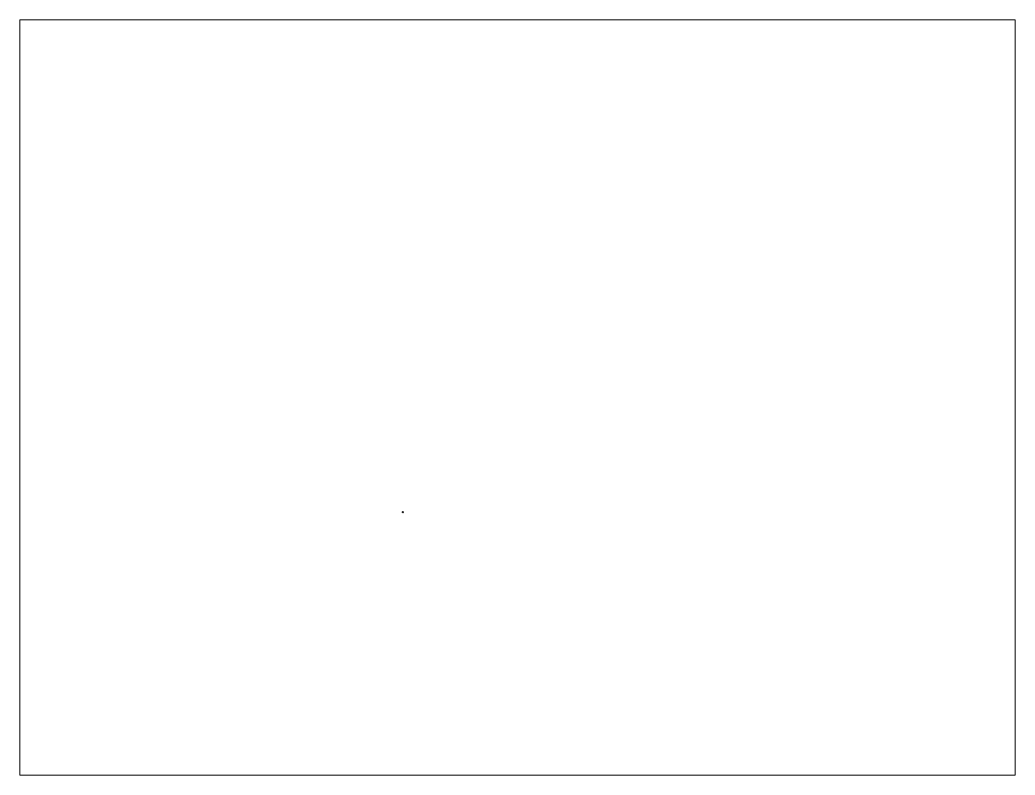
# Paper-space layout 'Layout2' of a CAD drawing. Extents: x 26 to 231, y 20 to 176.
# The model-space entities are those that its viewports show. They can reach past a viewport. Long polylines and large blocks are cut down to what shows.
import ezdxf

# ---------------------------------------------------------------- set-up
doc = ezdxf.new("R2010")
doc.units = 13
doc.layers.add('MAGNET', color=11, linetype='Continuous')

msp = doc.modelspace()

# ---------------------------------------------------------------- linework, layer by layer
at = {"layer": 'MAGNET'}
for points in [[(-471, -470), (-471.1, -470), (-471.1, -469.9), (-471.1, -469.8), (-471.1, -469.6), (-471, -469.5), (-471, -469.4), (-470.9, -469.3), (-470.8, -469.2), (-470.8, -469.1), (-470.7, -469.1), (-470.6, -469), (-470.5, -469), (-470.4, -468.9), (-470.2, -468.9), (-470.1, -468.9), (-470, -468.8), (-470, -468.9), (-470.1, -469), (-470.2, -469), (-470.3, -469), (-470.5, -469.1), (-470.6, -469.1), (-470.7, -469.2), (-470.7, -469.3), (-470.8, -469.4), (-470.9, -469.5), (-470.9, -469.6), (-471, -469.7), (-471, -469.8), (-471, -469.9), (-471, -470)], [(-470, -471.1), (-470, -471.1), (-470.1, -471.1), (-470.2, -471.1), (-470.3, -471.1), (-470.5, -471.1), (-470.6, -471), (-470.7, -470.9), (-470.8, -470.9), (-470.8, -470.8), (-470.9, -470.7), (-471, -470.6), (-471, -470.5), (-471.1, -470.4), (-471.1, -470.2), (-471.1, -470.1), (-471.1, -470), (-471, -470), (-471, -470.1), (-471, -470.2), (-471, -470.4), (-470.9, -470.5), (-470.9, -470.6), (-470.8, -470.7), (-470.7, -470.8), (-470.6, -470.8), (-470.5, -470.9), (-470.4, -471), (-470.3, -471), (-470.2, -471), (-470.1, -471), (-470, -471.1)], [(-470, -468.9), (-470, -468.8), (-469.9, -468.9), (-469.8, -468.9), (-469.6, -468.9), (-469.5, -468.9), (-469.4, -469), (-469.3, -469.1), (-469.2, -469.1), (-469.1, -469.2), (-469.1, -469.3), (-469, -469.4), (-468.9, -469.5), (-468.9, -469.6), (-468.9, -469.8), (-468.8, -469.9), (-468.8, -470), (-468.9, -470), (-468.9, -469.9), (-469, -469.8), (-469, -469.6), (-469, -469.5), (-469.1, -469.4), (-469.2, -469.3), (-469.3, -469.2), (-469.3, -469.2), (-469.4, -469.1), (-469.6, -469), (-469.7, -469), (-469.8, -469), (-469.9, -469), (-470, -468.9)], [(-470, -468.9), (-470, -468.9)], [(-468.9, -470), (-468.8, -470), (-468.8, -470.1), (-468.9, -470.2), (-468.9, -470.4), (-468.9, -470.5), (-469, -470.6), (-469.1, -470.7), (-469.1, -470.8), (-469.2, -470.9), (-469.3, -470.9), (-469.4, -471), (-469.5, -471), (-469.6, -471.1), (-469.7, -471.1), (-469.9, -471.1), (-470, -471.1), (-470, -471.1), (-469.9, -471), (-469.8, -471), (-469.6, -471), (-469.5, -470.9), (-469.4, -470.9), (-469.3, -470.8), (-469.2, -470.7), (-469.2, -470.6), (-469.1, -470.5), (-469, -470.4), (-469, -470.3), (-469, -470.2), (-468.9, -470.1), (-468.9, -470)]]:
    msp.add_lwpolyline(points, dxfattribs=at)
for points in [[(-471, -470.4), (-470.1, -470), (-470.8, -470.7), (-470.9, -470.6), (-470.9, -470.5), (-471, -470.4)], [(-469.8, -469), (-470, -469.9), (-470.2, -469), (-470.1, -469), (-470, -468.9), (-469.9, -469), (-469.8, -469)], [(-469.2, -470.7), (-469.9, -470), (-469, -470.4), (-469, -470.4), (-469.1, -470.5), (-469.2, -470.6), (-469.2, -470.7)]]:
    msp.add_lwpolyline(points, close=True, dxfattribs=at)

psp = doc.layouts.new('Layout2')

# ---------------------------------------------------------------- viewports
at = {"layer": '0', "view_target_point": (-10, -10)}
psp.add_viewport(center=(128.5, 97.5), size=(205.6, 156), view_center_point=(0, 0), view_height=3030, dxfattribs=at)

doc.saveas('drawing.dxf')
